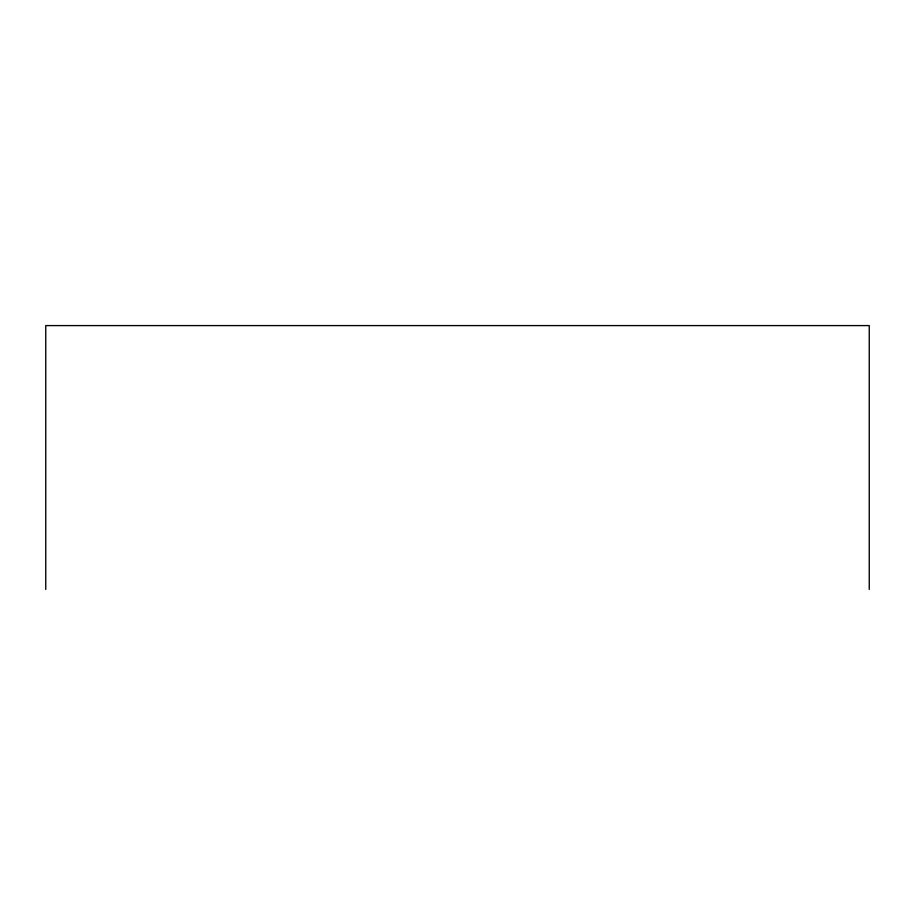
<?xml version="1.0" encoding="UTF-8"?>
<svg xmlns="http://www.w3.org/2000/svg" width="915" height="915" viewBox="0 0 915 915"><rect width="100%" height="100%" fill="white"/><g stroke="black" fill="none" stroke-linecap="round" stroke-linejoin="round"><path stroke-width="1.37" d="M869.25 589.409L869.25 325.591L45.75 325.591L45.75 589.409"/></g></svg>
